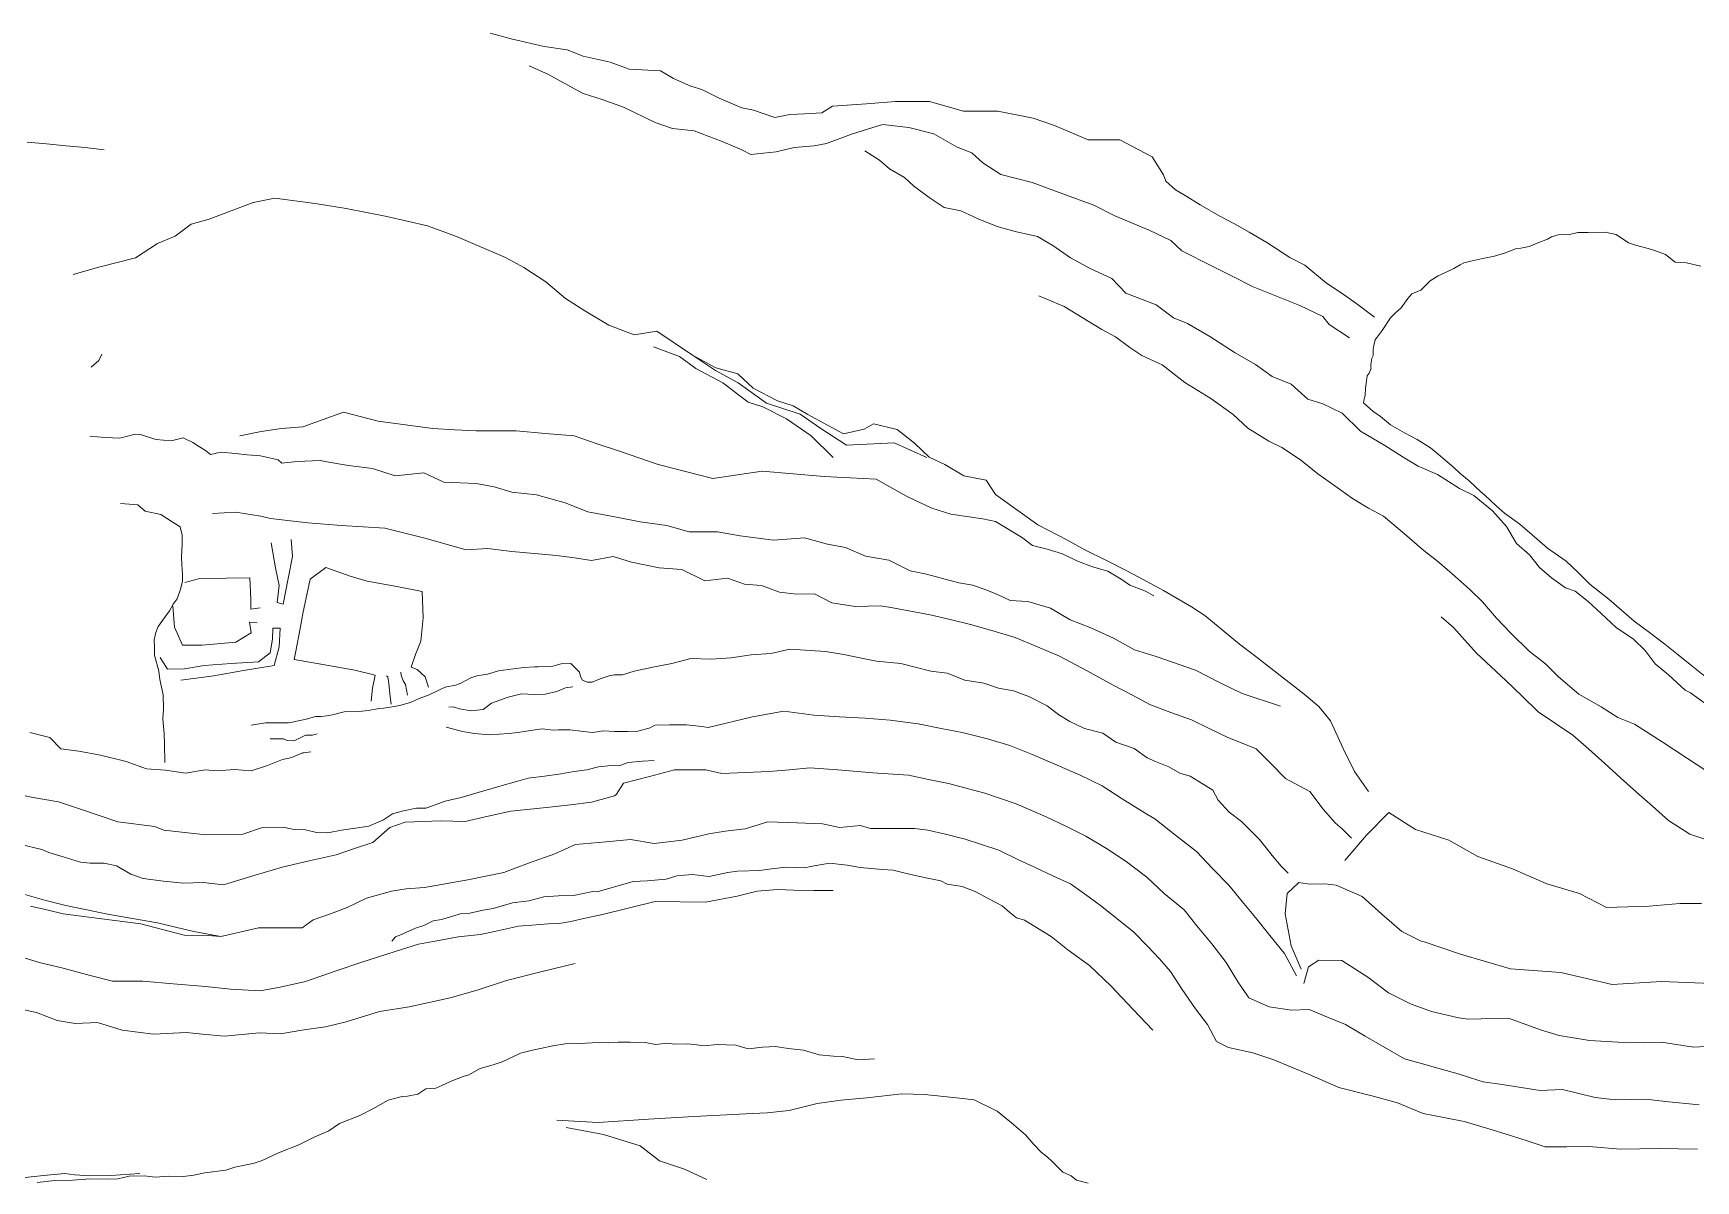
# Model space of a CAD drawing. Extents: x 683321 to 688873, y 7661944 to 7668387.
# Drawn here: x 686147.1 to 686492.7, y 7667443.6 to 7667682.2 of the extents above; entities that cross this region are included whole.
import ezdxf

# ---------------------------------------------------------------- set-up
doc = ezdxf.new("R2010")
doc.units = 0
doc.header["$MEASUREMENT"] = 0
doc.layers.add('01 CRESTA_Line', color=3, linetype='Continuous', lineweight=20)

msp = doc.modelspace()

# ---------------------------------------------------------------- linework, layer by layer
at = {"layer": '01 CRESTA_Line'}
for points in [[(686425.94, 7667623.15, 4221.18), (686422.55, 7667625.73, 4221.06), (686419.61, 7667627.77, 4220.81), (686415.95, 7667630.23, 4220.63), (686411.48, 7667633.97, 4220.64), (686408.32, 7667635.56, 4220.37), (686403.53, 7667638.71, 4219.99), (686399.89, 7667640.82, 4219.85), (686396.83, 7667642.59, 4219.6), (686393.76, 7667644.18, 4219.31), (686389.68, 7667646.51, 4219.05), (686386.61, 7667648.45, 4218.77), (686384.55, 7667649.61, 4218.46), (686382.57, 7667651.43, 4218.15), (686382.08, 7667652.75, 4218.22), (686379.75, 7667656.5, 4220.21), (686373, 7667660, 4219.31), (686366.44, 7667660, 4218.23), (686359.44, 7667663, 4217.83), (686355, 7667664.5, 4217.38), (686347.63, 7667666, 4216.68), (686340.5, 7667666, 4216.22), (686333.44, 7667668, 4215.89), (686326.38, 7667668, 4215.27), (686320.31, 7667667.5, 4215), (686313.25, 7667667, 4215.43), (686311.05, 7667665.63, 4214), (686307.43, 7667665.44, 4213.84), (686304.38, 7667665.31, 4213.63), (686301.31, 7667664.64, 4213.7), (686296.84, 7667666.17, 4213.47), (686294.39, 7667666.69, 4213.47), (686289.71, 7667668.72, 4213.48), (686286.12, 7667670.46, 4214.14), (686283.85, 7667671.16, 4214.41), (686280.22, 7667672.8, 4214.07), (686277.49, 7667674.37, 4213.94), (686271.02, 7667674.74, 4214.01), (686267.03, 7667676.19, 4213.78), (686261.43, 7667677.41, 4214), (686258.13, 7667678.75, 4214.04), (686253.33, 7667679.45, 4213.74), (686246.75, 7667680.99, 4213.75), (686242.08, 7667682.19, 4213.61)], [(686250.22, 7667675.41, 4210.68), (686254.23, 7667673.62, 4210.47), (686258.85, 7667671.03, 4210.42), (686261.45, 7667669.65, 4210.39), (686265.38, 7667668.41, 4210.35), (686269.83, 7667666.79, 4210.26), (686276.37, 7667663.6, 4209.72), (686280.02, 7667662.38, 4209.71), (686284.53, 7667661.88, 4209.87), (686290.35, 7667659.7, 4209.37), (686294.44, 7667657.97, 4208.6), (686296.31, 7667657.01, 4208.24), (686301.56, 7667657.56, 4208.23), (686305.32, 7667658.42, 4207.99), (686309.47, 7667658.76, 4209.26), (686311.99, 7667659.27, 4210.15), (686317.21, 7667661.2, 4211.57), (686323.69, 7667663.19, 4213.12), (686329.16, 7667662.56, 4213.32), (686334.33, 7667661.24, 4213.37), (686339.21, 7667658.53, 4212.82), (686342.22, 7667657.32, 4212.58), (686344.54, 7667655.27, 4211.82), (686348.28, 7667652.84, 4211.05), (686354.74, 7667651.16, 4211.37), (686361.16, 7667648.81, 4211.14), (686367.59, 7667646.45, 4210.99), (686371.97, 7667644.22, 4211.18), (686379.1, 7667641.24, 4212.44), (686383.61, 7667639.06, 4213.05), (686385.86, 7667636.94, 4212.81), (686392.21, 7667633.76, 4213.45), (686396.48, 7667631.61, 4214.03), (686400.74, 7667629.45, 4214.59), (686405.58, 7667627.52, 4214.99), (686410.43, 7667625.6, 4215.25), (686415.21, 7667623.28, 4220.6), (686416.5, 7667621.61, 4220.36), (686420.73, 7667618.88, 4220.5)], [(686161.88, 7667657.95, 4213.89), (686157.91, 7667658.43, 4213.95), (686153.9, 7667658.79, 4213.95), (686149.88, 7667659.18, 4214.03), (686145.84, 7667659.52, 4214.05)], [(686319.97, 7667657.71, 4205.56), (686323.07, 7667655.83, 4205.84), (686325.13, 7667653.98, 4205.58), (686328.26, 7667652.22, 4205.22), (686330.11, 7667650.49, 4204.92), (686333.39, 7667648.02, 4204.31), (686336.45, 7667645.98, 4203.62), (686339.96, 7667645.29, 4203.46), (686343.56, 7667643.61, 4203.67), (686347.53, 7667642.02, 4203.92), (686351.26, 7667640.93, 4204.15), (686355.87, 7667639.94, 4204.43), (686359.06, 7667638.03, 4204.56), (686362.72, 7667635.5, 4204.68), (686366.96, 7667633.17, 4204.99), (686371.32, 7667631.19, 4205.21), (686374.26, 7667628.15, 4205.57), (686380.55, 7667625.7, 4206), (686384.14, 7667623.02, 4206.34), (686387.05, 7667621.81, 4206.53), (686391.71, 7667619.11, 4206.94), (686396.96, 7667615.75, 4207.42), (686401.17, 7667613.31, 4207.81), (686404.67, 7667610.84, 4208.15), (686408.6, 7667609.19, 4208.51), (686412.05, 7667606.08, 4208.85), (686415.23, 7667605.1, 4209.11), (686419.25, 7667603.22, 4209.43), (686423.06, 7667599.44, 4209.75), (686428.09, 7667596.45, 4210.16), (686431.9, 7667594.05, 4210.35), (686434.99, 7667592.18, 4210.47), (686439.03, 7667590.41, 4210.59), (686443.6, 7667587.54, 4210.71), (686446.61, 7667586.06, 4210.71), (686450.49, 7667582.9, 4210.67), (686453.35, 7667579.64, 4210.61), (686455.44, 7667576.11, 4210.53), (686458.17, 7667573.71, 4210.51), (686460.27, 7667571.09, 4210.48), (686462.72, 7667568.92, 4210.5), (686465.64, 7667566.89, 4210.49), (686467.65, 7667566.14, 4210.51), (686470.39, 7667564, 4210.51), (686473.04, 7667561.51, 4210.49), (686476.2, 7667558.64, 4210.6), (686479.81, 7667556.2, 4210.6), (686482.22, 7667553.84, 4210.58), (686484.29, 7667551.08, 4210.54), (686487.06, 7667548.74, 4210.48), (686490.55, 7667545.6, 4210.43), (686491.62, 7667545, 4210.41), (686497.84, 7667540.5, 4210.38)], [(686155.38, 7667632, 4213.04), (686160.44, 7667633.5, 4213.23), (686168.38, 7667635.5, 4213.27), (686172.94, 7667638.5, 4212.5), (686176.63, 7667640, 4212.88), (686179.94, 7667642.5, 4213.04), (686183.69, 7667643.5, 4213.03), (686192.81, 7667647, 4212.6), (686197.33, 7667647.9, 4213.69), (686205.71, 7667646.76, 4213), (686212.14, 7667645.76, 4212.73), (686220.59, 7667644.05, 4212.3), (686229.06, 7667642.14, 4211.72), (686235.12, 7667639.92, 4210.64), (686245.32, 7667635.53, 4209.31), (686249.13, 7667633.5, 4209.12), (686253.69, 7667630.5, 4208.63), (686257.75, 7667627, 4208.6), (686261.81, 7667624.5, 4207.88), (686266.75, 7667621.5, 4207.67), (686272.06, 7667619.5, 4207.18), (686276.75, 7667620.25, 4206.17), (686284.16, 7667615.25, 4205.87), (686289.01, 7667612.59, 4205.01), (686293.59, 7667611.37, 4204.75), (686296.77, 7667608.36, 4204.28), (686301.82, 7667605.74, 4204.19), (686305.09, 7667604.69, 4204.24), (686308.13, 7667602.88, 4204.22), (686312.2, 7667600.66, 4203.78), (686315.58, 7667598.87, 4203.06), (686319.86, 7667599.85, 4202.16), (686321.81, 7667601, 4202.11), (686326.74, 7667599.79, 4201.52), (686330.28, 7667596.94, 4201.25), (686333.38, 7667594.04, 4201.94), (686336.6, 7667592.54, 4201.79), (686340.54, 7667590.13, 4202.15), (686345.19, 7667589.23, 4202.22), (686347.13, 7667586.26, 4201.41), (686352.75, 7667582.27, 4200.95), (686355.93, 7667579.95, 4200.62), (686361.98, 7667576.85, 4199.87), (686365.7, 7667574.77, 4199.62), (686370.21, 7667572.55, 4199.16), (686374.45, 7667570.43, 4198.58), (686376.84, 7667569.17, 4198.61), (686382.1, 7667566.29, 4197.82), (686387.87, 7667562.94, 4196.92), (686390.64, 7667561.11, 4196.3), (686394.69, 7667557.76, 4195.54), (686397.87, 7667555.17, 4195.05), (686401.01, 7667552.76, 4194.54), (686405.07, 7667549.63, 4194.09), (686408.19, 7667547.18, 4193.64), (686411.31, 7667544.76, 4193.03), (686414.39, 7667542.18, 4192.63), (686416.79, 7667539.19, 4192.63), (686419.44, 7667533.44, 4191.5), (686421.78, 7667528.7, 4191.11), (686424.72, 7667524.52, 4190.95)], [(686493.75, 7667633.75, 4220.18), (686490.82, 7667634.42, 4220.18), (686488.41, 7667634.62, 4220.19), (686486.42, 7667636.15, 4220.22), (686483.57, 7667637.23, 4220.32), (686480.17, 7667638.12, 4220.4), (686478.75, 7667638.58, 4220.43), (686476.17, 7667640.33, 4220.48), (686473.89, 7667640.83, 4220.53), (686470.38, 7667640.77, 4220.54), (686468.21, 7667640.78, 4220.51), (686466.5, 7667640.36, 4220.49), (686464.14, 7667640.24, 4220.53), (686462.77, 7667639.83, 4220.55), (686461.91, 7667639.37, 4220.54), (686459.77, 7667638.55, 4220.54), (686458.12, 7667637.84, 4220.54), (686456.38, 7667637.52, 4220.53), (686455.48, 7667637.41, 4220.54), (686452.95, 7667636.48, 4220.57), (686450.92, 7667635.81, 4220.61), (686448.46, 7667635.37, 4220.63), (686446, 7667634.8, 4220.66), (686444.52, 7667634.45, 4220.67), (686443.76, 7667634.04, 4220.69), (686442.43, 7667633.29, 4220.73), (686440.84, 7667632.53, 4220.8), (686439.18, 7667631.76, 4220.9), (686437.48, 7667630.73, 4221), (686436.52, 7667629.74, 4221.01), (686435.56, 7667628.75, 4221.01), (686433.73, 7667627.97, 4220.99), (686432.89, 7667627.03, 4220.97), (686431.5, 7667625.11, 4220.97), (686430.31, 7667624.05, 4220.98), (686429.28, 7667622.98, 4220.98), (686427.55, 7667620.36, 4221.29), (686426.05, 7667618.42, 4219.8), (686425.77, 7667617.24, 4219.5), (686425.69, 7667616.44, 4219.36), (686425.67, 7667615.16, 4219.03), (686425.41, 7667614.62, 4218.6), (686425.26, 7667613.81, 4217.79), (686425.21, 7667613.14, 4217.05), (686425.17, 7667612.85, 4216.65), (686425.24, 7667612.51, 4215.91), (686424.84, 7667611.5, 4214.63), (686424.42, 7667610.96, 4214.1), (686424.27, 7667609.86, 4213.67), (686424.05, 7667608.41, 4213.16), (686423.99, 7667606.84, 4213.56), (686423.79, 7667606.14, 4213.84), (686423.64, 7667605.31, 4213.84), (686425.6, 7667603.6, 4213.96), (686427.22, 7667602.51, 4213.85), (686429.29, 7667600.76, 4213.57), (686432.15, 7667599.09, 4213.48), (686434.78, 7667597.72, 4213.29), (686437.57, 7667595.96, 4213.26), (686439.2, 7667594.66, 4212.56), (686442.44, 7667591.86, 4212.55), (686443.65, 7667590.71, 4212.53), (686445.59, 7667589.14, 4212.53), (686448.04, 7667586.86, 4212.83), (686448.85, 7667586.14, 4212.84), (686451.26, 7667583.94, 4212.77), (686452.99, 7667582.41, 4212.31), (686456.15, 7667580.07, 4212.32), (686459.74, 7667576.96, 4212.8), (686461.9, 7667575.09, 4212.49), (686465.78, 7667572.44, 4211.95), (686468.29, 7667570.02, 4212.5), (686470.79, 7667567.59, 4213.05), (686474.65, 7667564.52, 4212.45), (686477.3, 7667562.23, 4212.57), (686479.95, 7667559.93, 4212.69), (686483.14, 7667557.55, 4212.84), (686486.33, 7667555.16, 4212.99), (686489.1, 7667552.91, 4212.95), (686491.88, 7667550.65, 4212.92), (686495.02, 7667548.14, 4212.96)], [(686356.15, 7667627.58, 4200.19), (686361.41, 7667625.38, 4200.15), (686365.19, 7667623.09, 4200.15), (686369.25, 7667620.56, 4200.11), (686372.07, 7667619.05, 4200.06), (686375.1, 7667616.85, 4200.08), (686377.58, 7667615.21, 4200.12), (686381.79, 7667613.27, 4200.19), (686386.48, 7667609.59, 4200.16), (686391.92, 7667606.22, 4200.11), (686396.56, 7667602.88, 4200.14), (686399.63, 7667600.1, 4200.15), (686403.97, 7667597.38, 4200.2), (686406.7, 7667596.05, 4200.16), (686410.57, 7667593.5, 4200.16), (686414.18, 7667590.58, 4200.18), (686417.71, 7667588.07, 4200.23), (686421.4, 7667585.44, 4200.15), (686424.67, 7667583.4, 4200.1), (686427.79, 7667581.75, 4200.1), (686432.19, 7667578.1, 4200.11), (686435.87, 7667574.9, 4200.1), (686439.44, 7667572.08, 4200.12), (686442.61, 7667569.27, 4200.13), (686445.76, 7667566.51, 4200.11), (686448.37, 7667563.98, 4200.1), (686451.28, 7667560.54, 4200.04), (686454.31, 7667557.41, 4200.02), (686458.07, 7667553.69, 4200.06), (686461.52, 7667551.04, 4200.07), (686464.17, 7667548.34, 4200.06), (686468.42, 7667544.73, 4200.04), (686473.04, 7667542.13, 4200.01), (686476.55, 7667539.9, 4200), (686479.98, 7667538.54, 4200.02), (686485.74, 7667534.82, 4200.08), (686491.02, 7667531.4, 4200.08), (686496.82, 7667527.57, 4200.03)], [(686161.39, 7667615.47, 4201.24), (686160.75, 7667614.14, 4201.27), (686159.17, 7667612.78, 4201.03)], [(686313.44, 7667594, 4203.72), (686308.81, 7667598.5, 4204.31), (686303.69, 7667602, 4204.41), (686298.75, 7667604.5, 4205.24), (686295.75, 7667605.5, 4205), (686290.5, 7667609.5, 4205.82), (686284.88, 7667612.5, 4206.46), (686281.44, 7667615, 4206.35), (686276.06, 7667617, 4206.6)], [(686284.16, 7667615.25, 4205.87), (686288.92, 7667612.06, 4205.69), (686293.66, 7667609.5, 4205.47), (686299.53, 7667605.25, 4204.99), (686306.53, 7667603, 4204.68), (686310.84, 7667600, 4204.36), (686316.19, 7667596.5, 4203.45), (686326.06, 7667597, 4201.88), (686332.88, 7667594, 4202.35)], [(686190.08, 7667598.46, 4186.17), (686194.47, 7667599.34, 4186.2), (686198.69, 7667600, 4186.1), (686203.16, 7667600.34, 4186.11), (686211.59, 7667603.38, 4186.95), (686218.83, 7667601.51, 4187.47), (686224.51, 7667600.74, 4188.07), (686230.18, 7667599.97, 4188.67), (686234.68, 7667599.73, 4188.18), (686239.18, 7667599.49, 4187.68), (686247.48, 7667599.51, 4188.03), (686253.51, 7667598.99, 4188.61), (686259.55, 7667598.47, 4189.89), (686264.36, 7667596.82, 4189.67), (686269.18, 7667595.18, 4189.65), (686277.01, 7667592.53, 4190.86), (686282.69, 7667591.07, 4191.91), (686288.36, 7667589.61, 4193.05), (686293.52, 7667590.36, 4195.46), (686298.68, 7667591.1, 4197.83), (686305.11, 7667590.57, 4199.1), (686311.54, 7667590.04, 4200.99), (686316.94, 7667589.74, 4202.96), (686322.33, 7667589.43, 4202.92), (686328.03, 7667586.27, 4202.35), (686329.04, 7667585.73, 4202.19), (686333.89, 7667583.42, 4201.3), (686337.85, 7667582.17, 4200.54), (686344.55, 7667581.19, 4199.98), (686347.15, 7667580.68, 4199.93), (686352.58, 7667577.4, 4199.82), (686354.81, 7667575.67, 4199.77), (686357.89, 7667574.9, 4199.67), (686361.08, 7667573.9, 4199.57), (686364.08, 7667572.51, 4199.3), (686367.35, 7667571.22, 4199.08), (686370.52, 7667570.31, 4199), (686373.3, 7667568.65, 4198.99), (686375.07, 7667567.42, 4198.98), (686378.34, 7667566.15, 4198.82), (686380.09, 7667565.18, 4198.73)], [(686158.87, 7667598.4, 4191.46), (686162.07, 7667598.13, 4191.44), (686165.11, 7667597.97, 4191.23), (686168.27, 7667598.85, 4191.8), (686169.44, 7667598.75, 4191.73), (686172.58, 7667597.7, 4190.3), (686175.82, 7667597.42, 4189.57), (686178.29, 7667598.08, 4189.27), (686180.31, 7667597.12, 4187.78), (686181.69, 7667596.18, 4186.56), (686182.94, 7667595.43, 4185.39), (686183.95, 7667594.57, 4184.15), (686184.64, 7667594.74, 4184.15), (686185.41, 7667594.93, 4184.17), (686186.18, 7667595.07, 4184.18), (686189.19, 7667594.78, 4184.07), (686191.57, 7667594.49, 4184.16), (686194.39, 7667594.28, 4183.94), (686198.06, 7667593.48, 4184.08), (686198.77, 7667592.81, 4183.99), (686201.98, 7667593.16, 4183.99), (686206.79, 7667593.34, 4183.93), (686208.16, 7667593.08, 4183.92), (686212.67, 7667592.28, 4183.89), (686217.62, 7667591.69, 4183.86), (686222.35, 7667590.18, 4183.79), (686228.29, 7667590.79, 4183.84), (686232.46, 7667588.83, 4183.83), (686239.17, 7667588.57, 4183.89), (686242.94, 7667587.84, 4184.01), (686246.63, 7667586.77, 4184.13), (686251.76, 7667586.17, 4184.33), (686257.69, 7667584.55, 4184.56), (686262.37, 7667582.64, 4184.73), (686267.99, 7667581.61, 4185.05), (686273.3, 7667580.58, 4185.4), (686278.86, 7667579.85, 4185.79), (686283.47, 7667578.53, 4186.17), (686289.39, 7667578.51, 4186.69), (686294.06, 7667577.66, 4187.09), (686301.01, 7667576.77, 4187.64), (686307.44, 7667577.29, 4188), (686312.21, 7667575.95, 4188.28), (686315.99, 7667575.27, 4188.49), (686320.12, 7667573.46, 4188.78), (686324.97, 7667572.63, 4189.06), (686329.38, 7667570.4, 4189.35), (686332.83, 7667569.7, 4189.55), (686336.71, 7667568.67, 4189.79), (686339.51, 7667567.88, 4189.93), (686342.43, 7667567.4, 4189.97), (686345.34, 7667566.38, 4190.06), (686347.59, 7667565.48, 4190.15), (686350.17, 7667564.26, 4190.21), (686353.85, 7667563.99, 4190.28), (686358.57, 7667562.65, 4190.27), (686362.64, 7667560.2, 4190.23), (686366.98, 7667558.56, 4190.12), (686371.71, 7667556.42, 4190.08), (686376.08, 7667553.98, 4190.03), (686380.53, 7667552.58, 4190.23), (686388.73, 7667549.76, 4189.96), (686393.73, 7667547.19, 4190), (686398.44, 7667544.87, 4189.94), (686406.37, 7667542.26, 4190.26)], [(686174.45, 7667530.52, 4171.08), (686174.37, 7667534.44, 4170.88), (686174.3, 7667536.48, 4170.88), (686174.04, 7667539.62, 4170.97), (686174.2, 7667541.63, 4170.93), (686174.09, 7667544.58, 4171.11), (686173.45, 7667547.83, 4172.31), (686173.2, 7667549.51, 4172.29), (686172.31, 7667552.89, 4172.15), (686172.32, 7667554.6, 4171.54), (686172.25, 7667556.07, 4171.66), (686172.63, 7667557.56, 4172.38), (686173.08, 7667558.8, 4172.63), (686174.55, 7667560.82, 4172.45), (686175.45, 7667562.05, 4172.25), (686176.18, 7667563.5, 4172.51), (686177.02, 7667564.58, 4172.31), (686177.75, 7667566.62, 4173.12), (686178.13, 7667568.2, 4173.5), (686178.14, 7667569.72, 4174.08), (686178.03, 7667571.68, 4175.16), (686177.92, 7667573.28, 4176.19), (686178.09, 7667575.92, 4177.83), (686178.06, 7667577.81, 4179.08), (686177.68, 7667579.53, 4180.29), (686176.01, 7667580.58, 4181), (686173.65, 7667582.09, 4180.61), (686170.37, 7667582.84, 4180.84), (686168.89, 7667584.09, 4180.72), (686165.22, 7667584.43, 4180.53)], [(686421.18, 7667514.78, 4180.04), (686419.25, 7667516.72, 4180.1), (686417.77, 7667518.02, 4180.1), (686415.24, 7667520.82, 4180.28), (686412.48, 7667524.51, 4180.43), (686407.46, 7667527.22, 4180.38), (686404.4, 7667530.32, 4180.46), (686401.33, 7667533.41, 4180.44), (686395.29, 7667535.84, 4180.42), (686391.59, 7667537.62, 4180.4), (686387.89, 7667539.4, 4180.38), (686383.63, 7667540.96, 4180.36), (686379.37, 7667542.52, 4180.34), (686375.5, 7667544.58, 4180.02), (686371.62, 7667546.63, 4180.17), (686366.05, 7667549.65, 4179.95), (686360.47, 7667552.67, 4180.14), (686355.86, 7667554.61, 4180.1), (686351.25, 7667556.54, 4180.27), (686346.59, 7667557.9, 4180.33), (686341.93, 7667559.27, 4180.33), (686337.75, 7667560.25, 4180.27), (686333.57, 7667561.23, 4180.29), (686325.81, 7667562.72, 4180.05), (686323.24, 7667563.1, 4180.04), (686317.98, 7667563.01, 4180.1), (686313.12, 7667563.75, 4180.12), (686309.5, 7667565.59, 4180.13), (686305.76, 7667565.57, 4180.11), (686302.25, 7667565.97, 4180.09), (686298.49, 7667567.32, 4180.07), (686294.98, 7667567.6, 4180.08), (686291.41, 7667568.87, 4180.12), (686286.74, 7667568.34, 4180.09), (686281.97, 7667570.67, 4180.08), (686277.25, 7667570.99, 4180.04), (686271.46, 7667572.19, 4179.86), (686267.68, 7667573.36, 4179.7), (686263.14, 7667572.55, 4179.64), (686259.62, 7667573.12, 4179.64), (686255.91, 7667573.6, 4179.63), (686252.07, 7667573.96, 4179.63), (686246.58, 7667574.4, 4179.63), (686241.65, 7667575.04, 4179.63), (686237.11, 7667574.78, 4179.64), (686228.5, 7667577.16, 4179.62), (686220.17, 7667579.29, 4179.62), (686215.67, 7667579.55, 4179.62), (686211.17, 7667579.81, 4179.62), (686204.18, 7667580.39, 4179.68), (686196.45, 7667581.25, 4179.84), (686194.4, 7667581.75, 4179.86), (686189.24, 7667582.58, 4179.95), (686184.41, 7667582.33, 4179.77)], [(686200.73, 7667576.93, 4172.17), (686200.99, 7667573.39, 4172.19), (686200.09, 7667568.81, 4172.3), (686199.07, 7667563.46, 4172.24), (686197.84, 7667563.83, 4172.15), (686198.22, 7667567.36, 4172.1), (686197.5, 7667571.02, 4172.08), (686196.58, 7667576.23, 4172.04)], [(686229.25, 7667546.18, 4170.16), (686228.59, 7667548.36, 4170.25), (686226.94, 7667549.89, 4170.03), (686225.69, 7667550.35, 4169.94), (686226.58, 7667552.97, 4169.93), (686227.69, 7667555.79, 4169.93), (686228.15, 7667560.62, 4170), (686227.99, 7667566.12, 4170.2), (686222.7, 7667567.14, 4170), (686216.56, 7667568.27, 4170.2), (686212.98, 7667569.27, 4170.63), (686207.93, 7667571.07, 4171.67), (686204.65, 7667568.69, 4170.54), (686203.97, 7667565.4, 4170.11), (686203.26, 7667561.88, 4170.05), (686202.58, 7667558.4, 4169.88), (686201.68, 7667553.68, 4170.16), (686201.36, 7667551.94, 4170.18), (686207.31, 7667550.92, 4170.25), (686213.98, 7667549.71, 4170.24), (686218.18, 7667548.7, 4170.19), (686217.62, 7667545.99, 4169.91), (686217.38, 7667543.29, 4170.22)], [(686178.65, 7667567.94, 4170.38), (686181.73, 7667568.77, 4170.4), (686187.25, 7667568.9, 4170.34), (686192.13, 7667568.97, 4170.33), (686192.35, 7667564.48, 4169.95), (686192.34, 7667562.46, 4169.95), (686194.28, 7667562.7, 4169.98)], [(686193.64, 7667559.58, 4170.04), (686192.05, 7667559.7, 4169.93), (686192.39, 7667557.51, 4169.92), (686189.25, 7667555.57, 4170.06), (686182.2, 7667554.97, 4170.27), (686178.17, 7667554.93, 4170.36), (686176.48, 7667558.71, 4170.36), (686176.13, 7667563.04, 4170.4)], [(686439.8, 7667560.82, 4190.83), (686442.33, 7667558.62, 4190.91), (686444.75, 7667555.95, 4190.77), (686447.17, 7667553.29, 4190.64), (686450.22, 7667550.44, 4190.49), (686453.27, 7667547.58, 4190.37), (686456.61, 7667544.34, 4190.24), (686459.95, 7667541.1, 4190.18), (686463.56, 7667538.67, 4190.09), (686467.17, 7667536.25, 4190.07), (686470.48, 7667533.29, 4190.06), (686473.79, 7667530.33, 4190.02), (686477.1, 7667527.36, 4189.96), (686480.41, 7667524.4, 4189.89), (686483.72, 7667521.44, 4189.8), (686487.03, 7667518.48, 4189.74), (686491.49, 7667515.61, 4189.69), (686495.66, 7667514.23, 4189.67)], [(686177.8, 7667547.65, 4172.15), (686184.69, 7667548.55, 4172.08), (686190.83, 7667549.69, 4172.15), (686197.21, 7667550.72, 4172.3), (686198.22, 7667554.6, 4172.32), (686198.44, 7667558.48, 4172.28), (686196.94, 7667558.45, 4172.17), (686196.83, 7667556.19, 4172.21), (686196.39, 7667553.37, 4172.21), (686193.93, 7667551.47, 4172.16), (686188.28, 7667551.12, 4172.03), (686182.67, 7667550.73, 4171.96), (686178.53, 7667550, 4172.06), (686175.02, 7667549.92, 4172.15), (686173.47, 7667552.36, 4172.11)], [(686408.01, 7667507.52, 4170.1), (686406.53, 7667508.97, 4170.1), (686404.64, 7667511.23, 4170.11), (686403.42, 7667512.81, 4170.12), (686402.02, 7667514.55, 4170.16), (686399.81, 7667516.77, 4170.2), (686398.31, 7667518.28, 4170.23), (686395.73, 7667520.22, 4170.24), (686393.42, 7667522.74, 4170.24), (686392.34, 7667524.77, 4170.27), (686389.44, 7667526.58, 4170.3), (686387.63, 7667527.71, 4170.33), (686385.46, 7667528.33, 4170.33), (686383.2, 7667529.61, 4170.32), (686380.4, 7667530.74, 4170.33), (686378.66, 7667531.48, 4170.31), (686375.98, 7667533.45, 4170.27), (686372.19, 7667534.78, 4170.24), (686369.47, 7667536.61, 4170.27), (686365.68, 7667537.61, 4170.25), (686362.62, 7667539.06, 4170.3), (686360.35, 7667540.43, 4170.29), (686357.91, 7667542.35, 4170.2), (686354.1, 7667544.24, 4170.16), (686350.92, 7667545.41, 4170.18), (686347.79, 7667545.97, 4170.19), (686344.72, 7667547.01, 4170.18), (686340.81, 7667547.68, 4170.23), (686337.09, 7667549.1, 4170.24), (686333.71, 7667549.55, 4170.25), (686330.48, 7667550.36, 4170.27), (686327.47, 7667551.14, 4170.24), (686322.39, 7667551.63, 4170.29), (686318.98, 7667552.32, 4170.3), (686315.6, 7667552.98, 4170.36), (686311.78, 7667553.63, 4170.44), (686304.39, 7667554.13, 4170.52), (686300.45, 7667553.22, 4170.51), (686296.33, 7667552.95, 4170.51), (686292.22, 7667552.32, 4170.43), (686288.01, 7667552.06, 4170.43), (686283.79, 7667552.14, 4170.42), (686279.86, 7667551.12, 4170.35), (686275.93, 7667550.4, 4170.3), (686272.01, 7667549.51, 4170.24), (686269.64, 7667548.79, 4170.06), (686267.85, 7667548.79, 4170.18), (686266.86, 7667548.55, 4170.14), (686264.98, 7667547.91, 4170.2), (686263.28, 7667547.28, 4170.16), (686262.3, 7667547.24, 4170.08), (686261.32, 7667547.63, 4170.05), (686260.85, 7667548.44, 4170.08), (686260.64, 7667549.35, 4170.13), (686258.85, 7667551.1, 4170.17), (686256.88, 7667551.08, 4170.13), (686255.1, 7667550.59, 4170.11), (686252.06, 7667550.41, 4170.41), (686251.42, 7667550.44, 4170.23), (686249.08, 7667550.31, 4170.01), (686246.94, 7667550, 4170.06), (686244.85, 7667549.71, 4169.97), (686243.83, 7667549.58, 4169.93), (686241.54, 7667548.91, 4170.1), (686239.3, 7667548.55, 4169.91), (686238.11, 7667548.14, 4170.03), (686235.97, 7667547.07, 4170.04), (686234.92, 7667546.62, 4169.96), (686232.77, 7667546.18, 4169.84), (686231.6, 7667545.62, 4169.84), (686229.39, 7667544.64, 4169.87), (686227.32, 7667543.86, 4169.89), (686225.51, 7667543.03, 4169.88), (686223.27, 7667542.36, 4169.92), (686222.11, 7667542.2, 4169.98), (686219.99, 7667541.83, 4169.94), (686218.95, 7667541.8, 4170.04), (686216.81, 7667541.35, 4170.09), (686214.8, 7667541.17, 4170.14), (686211.72, 7667541.11, 4170.26), (686209.34, 7667540.45, 4170.31), (686208.18, 7667540.25, 4170.19), (686206.98, 7667540.1, 4170.22), (686205.78, 7667540.11, 4170.28), (686203.62, 7667539.48, 4170.2), (686202.49, 7667539.26, 4170.21), (686201.3, 7667539, 4170.18), (686200.19, 7667538.82, 4170.12), (686198.96, 7667538.79, 4170.03), (686196.62, 7667538.79, 4169.99), (686195.42, 7667538.78, 4169.97), (686192.41, 7667538.32, 4169.66)], [(686221.55, 7667542.68, 4168.32), (686221.22, 7667544.8, 4168.42), (686221.04, 7667546.95, 4168.61), (686220.8, 7667548.36, 4168.68), (686220.52, 7667548.58, 4168.57)], [(686224.9, 7667544.53, 4168.3), (686224.5, 7667546.74, 4168.5), (686224.03, 7667547.53, 4168.59), (686223.61, 7667548.72, 4168.75), (686223.51, 7667549.35, 4168.55)], [(686259.3, 7667546.3, 4167.84), (686257.73, 7667546.07, 4167.58), (686255.94, 7667545.31, 4167.8), (686253.52, 7667544.74, 4167.7), (686251.26, 7667544.65, 4168.02), (686248.64, 7667544.81, 4167.74), (686245.86, 7667544.14, 4167.25), (686242.41, 7667542.86, 4166.98), (686240.68, 7667541.56, 4166.82), (686238.13, 7667541.28, 4166.99), (686235.72, 7667541.71, 4167.43), (686234.41, 7667542.1, 4167.76), (686233.49, 7667542.04, 4167.97)], [(686409.75, 7667486.18, 4160.3), (686407.24, 7667490.79, 4160.21), (686404.21, 7667494.54, 4160.17), (686401.19, 7667498.28, 4160.18), (686398.42, 7667501.67, 4160.1), (686395.65, 7667505.05, 4160.11), (686392.28, 7667508.52, 4160.13), (686388.91, 7667512, 4160.23), (686384.59, 7667515.41, 4160.27), (686380.28, 7667518.81, 4160.31), (686378.58, 7667519.82, 4160.29), (686373.48, 7667523, 4160.3), (686369.32, 7667525.68, 4160.31), (686364.73, 7667527.94, 4160.36), (686360.47, 7667529.8, 4160.32), (686354.67, 7667532.28, 4160.35), (686350.14, 7667534.09, 4160.39), (686345.52, 7667535.43, 4160.4), (686340.25, 7667536.8, 4160.45), (686335.85, 7667537.64, 4160.48), (686331.06, 7667538.59, 4160.46), (686325.26, 7667539.32, 4160.44), (686320.05, 7667539.76, 4160.4), (686314.73, 7667540.05, 4160.44), (686309.39, 7667540.38, 4160.51), (686303.18, 7667541.21, 4160.53), (686296.66, 7667540.01, 4160.41), (686287.41, 7667537.82, 4160.41), (686286.1, 7667538.05, 4160.4), (686282.93, 7667538.35, 4160.49), (686279.39, 7667538.4, 4160.54), (686276.34, 7667538.3, 4160.42), (686275.33, 7667537.77, 4160.38), (686272.83, 7667537.04, 4160.33), (686270.62, 7667536.96, 4160.26), (686267.94, 7667536.97, 4160.26), (686265.67, 7667537.12, 4160.36), (686263.35, 7667536.81, 4160.39), (686260.95, 7667537.06, 4160.56), (686258.66, 7667537.36, 4160.68), (686256.34, 7667537.31, 4160.92), (686255.2, 7667537.29, 4161.01), (686252.89, 7667537.52, 4161.52), (686250.98, 7667537.24, 4161.58), (686247.87, 7667536.79, 4162.02), (686245.96, 7667536.58, 4162.36), (686241.98, 7667536.28, 4162.95), (686238.87, 7667536.56, 4163.55), (686236.33, 7667537.02, 4164.08), (686232.94, 7667537.88, 4164.94)], [(686204.81, 7667532.76, 4166.7), (686203.42, 7667532.57, 4167.23), (686203.07, 7667532.53, 4167.35), (686200.89, 7667531.58, 4167.73), (686198.92, 7667531.19, 4168.26), (686195.79, 7667529.9, 4169.08), (686192.41, 7667528.79, 4169.39), (686188.98, 7667529.12, 4170.7), (686185.43, 7667528.82, 4170.85), (686182.84, 7667529.02, 4170.76), (686178.74, 7667528.3, 4170.12), (686174.64, 7667528.96, 4170.09), (686170.64, 7667529.2, 4170.09), (686166.4, 7667530.78, 4170.1), (686161.12, 7667532.09, 4170.18), (686156.62, 7667532.92, 4170.28), (686152.88, 7667533.4, 4170.3), (686150.57, 7667535.72, 4170.3), (686146.41, 7667536.76, 4170.37)], [(686206.13, 7667536.53, 4168.45), (686205.16, 7667536.22, 4168.61), (686203.69, 7667536.2, 4168.73), (686201.38, 7667535.04, 4168.93), (686199.9, 7667535.1, 4169.19), (686199.13, 7667535.46, 4169.14), (686196.39, 7667535.43, 4169.07)], [(686139, 7667524.94, 4160.14), (686147.13, 7667523.26, 4160.2), (686152.37, 7667522.36, 4160.22), (686157.13, 7667520.8, 4160.19), (686164.67, 7667518.22, 4160.01), (686172.36, 7667517.21, 4159.85), (686174.26, 7667516.46, 4159.81), (686182.97, 7667515.52, 4159.72), (686190.7, 7667515.62, 4159.74), (686194.78, 7667517.02, 4159.83), (686198.97, 7667517.1, 4157.92), (686201.36, 7667516.59, 4156.73), (686203.72, 7667516.51, 4155.66), (686205.97, 7667515.99, 4155.12), (686208.37, 7667515.93, 4154.31), (686211.21, 7667516.44, 4153.99), (686214.09, 7667516.92, 4153.61), (686216.85, 7667517.32, 4153.23), (686219.91, 7667518.63, 4153.14), (686221.79, 7667519.85, 4153.47), (686224.07, 7667520.47, 4153.25), (686226.8, 7667521.05, 4153.14), (686228.74, 7667521.06, 4153.09), (686230.1, 7667521.55, 4152.88), (686232.77, 7667522.53, 4152.86), (686236.04, 7667523.25, 4152.91), (686239.1, 7667524.19, 4152.88), (686244.62, 7667525.73, 4152.61), (686247.58, 7667526.59, 4152.38), (686250.01, 7667527.28, 4152.3), (686253.43, 7667527.71, 4152.21), (686256.38, 7667528.1, 4152.2), (686259.57, 7667528.7, 4151.99), (686262.18, 7667529, 4151.97), (686264.6, 7667529.67, 4152.13), (686266.57, 7667529.83, 4151.89), (686269.05, 7667529.89, 4151.6), (686270.76, 7667530.55, 4151.37), (686273.77, 7667530.81, 4151.01), (686276.19, 7667530.93, 4150.71)], [(686493.41, 7667459.33, 4150.13), (686486.46, 7667460.07, 4150.23), (686482.37, 7667460.51, 4150.24), (686475.96, 7667460.4, 4150.17), (686471.78, 7667460.85, 4150.14), (686465.03, 7667462.51, 4150.12), (686460.37, 7667462.35, 4150.05), (686456.41, 7667462.95, 4150.01), (686452.46, 7667463.55, 4150.05), (686448.51, 7667464.15, 4150.04), (686445.92, 7667464.98, 4150.03), (686443.32, 7667465.81, 4150), (686439.61, 7667466.85, 4149.97), (686435.9, 7667467.89, 4149.95), (686432.19, 7667468.93, 4149.94), (686428.1, 7667471.3, 4149.92), (686424.01, 7667473.66, 4149.92), (686419.92, 7667476.03, 4150.02), (686416.15, 7667477.59, 4150.35), (686412.38, 7667479.15, 4152.03), (686408.7, 7667479.04, 4152.83), (686404.02, 7667479.73, 4150.41), (686399.82, 7667481.6, 4150.26), (686398.39, 7667483.76, 4150.23), (686397.68, 7667484.73, 4150.22), (686395.08, 7667488.92, 4150.17), (686392.15, 7667492.84, 4150.19), (686389.04, 7667496.56, 4150.24), (686386.34, 7667499.93, 4150.31), (686382.21, 7667503.32, 4150.35), (686378.6, 7667506.67, 4150.36), (686374.33, 7667509.97, 4150.32), (686370.21, 7667512.68, 4150.23), (686365.96, 7667515.23, 4150.17), (686361.8, 7667517.33, 4150.12), (686357.7, 7667519.24, 4150.16), (686351.42, 7667521.97, 4150.19), (686344.91, 7667524.16, 4150.23), (686337.37, 7667526.14, 4150.24), (686333.21, 7667527.02, 4150.22), (686329.05, 7667527.89, 4150.26), (686321.65, 7667528.42, 4150.3), (686314.4, 7667529, 4150.35), (686308.54, 7667529.42, 4150.38), (686304.33, 7667529.03, 4150.46), (686300.11, 7667528.64, 4150.49), (686295.18, 7667528.44, 4150.41), (686290.24, 7667528.24, 4150.48), (686286.91, 7667529.02, 4150.57), (686280.44, 7667529.05, 4150.62), (686275.22, 7667527.61, 4150.7), (686269.83, 7667526.26, 4150.54), (686268.39, 7667523.99, 4150.48), (686267.96, 7667523.59, 4150.42), (686263.19, 7667522.26, 4150.44), (686258.83, 7667521.77, 4150.46), (686254.47, 7667521.27, 4150.38), (686250.45, 7667520.84, 4150.23), (686246.42, 7667520.41, 4150.26), (686241.67, 7667519.35, 4150.21), (686236.92, 7667518.3, 4150.2), (686231.88, 7667518.43, 4151.14), (686224.46, 7667518.12, 4151.48), (686221.24, 7667517.04, 4151.98), (686217.73, 7667513.92, 4151.26), (686213.91, 7667512.64, 4151.33), (686210.09, 7667511.35, 4151.41), (686204.46, 7667510.06, 4151.14), (686198.84, 7667508.77, 4150.88), (686193.22, 7667507.09, 4150.46), (686187.6, 7667505.41, 4150.04), (686186.68, 7667505.13, 4150.04), (686182.45, 7667505.6, 4150.08), (686178.34, 7667505.47, 4150.2), (686174.21, 7667505.84, 4150.2), (686169.98, 7667506.45, 4150.24), (686167.37, 7667507.29, 4150.3), (686164.44, 7667509.02, 4150.41), (686161.85, 7667509.59, 4150.5), (686158.94, 7667509.6, 4150.42), (686156.97, 7667509.81, 4150.36), (686153.34, 7667510.93, 4150.3), (686150.34, 7667511.84, 4150.25), (686148.89, 7667512.47, 4150.24), (686144.24, 7667513.55, 4150.28)], [(686419.79, 7667510.19, 4177.87), (686424.25, 7667515.44, 4183.77), (686428.89, 7667520.14, 4189.61), (686434.47, 7667516.64, 4186.79), (686441.37, 7667514.42, 4185.96), (686447.42, 7667511.02, 4185.26), (686454.64, 7667508.4, 4184.55), (686461.78, 7667505.33, 4183.75), (686468.56, 7667503.27, 4183.15), (686474.2, 7667500.39, 4182.49), (686483.04, 7667500.69, 4181.96), (686489.41, 7667501.22, 4181.26), (686493.95, 7667501.21, 4181.14)], [(686493.07, 7667450.13, 4140.56), (686489.11, 7667450.19, 4140.45), (686485.15, 7667450.24, 4140.38), (686481.13, 7667450.19, 4140.35), (686477.11, 7667450.14, 4140.3), (686470.47, 7667450.66, 4140.23), (686465.94, 7667450.65, 4140.22), (686461.4, 7667450.65, 4140.25), (686457.91, 7667451.79, 4140.25), (686454.41, 7667452.93, 4140.28), (686449.5, 7667454.42, 4140.29), (686444.58, 7667455.92, 4140.27), (686440.32, 7667456.75, 4140.23), (686436.05, 7667457.58, 4140.15), (686430.73, 7667459.75, 4140.21), (686425.68, 7667461.13, 4139.77), (686418.5, 7667462.99, 4139.92), (686412.39, 7667465.68, 4140.07), (686405, 7667468.71, 4140.25), (686400.68, 7667470.14, 4140.22), (686395.61, 7667471.29, 4141.4), (686393.12, 7667472.55, 4140.14), (686391.22, 7667476.03, 4140.13), (686388.74, 7667479.33, 4140.08), (686385.94, 7667483.35, 4140.06), (686383.56, 7667487.05, 4140.15), (686381.27, 7667489.71, 4140.26), (686378.85, 7667492.29, 4140.39), (686375.86, 7667495.34, 4140.44), (686372.42, 7667498.01, 4140.43), (686369.27, 7667500.58, 4140.39), (686366.6, 7667502.51, 4140.38), (686362.71, 7667505.28, 4140.37), (686359.22, 7667506.87, 4140.28), (686355.1, 7667508.87, 4140.21), (686352.07, 7667510.22, 4140.2), (686347.87, 7667512.29, 4140.17), (686344.25, 7667513.5, 4140.12), (686340.82, 7667514.6, 4140.07), (686336.79, 7667515.65, 4140), (686333.09, 7667516.47, 4140), (686330.31, 7667516.8, 4140), (686326.7, 7667516.84, 4140.02), (686321.19, 7667516.82, 4140.09), (686319.07, 7667517.47, 4140.08), (686314.71, 7667517.04, 4140.02), (686311.18, 7667517.78, 4140.1), (686305.92, 7667517.99, 4140.16), (686299.81, 7667518.17, 4140.25), (686295.12, 7667516.76, 4140.29), (686290.92, 7667516.29, 4140.2), (686287.58, 7667515.72, 4140.23), (686282.02, 7667514.42, 4140.18), (686276.18, 7667513.68, 4140.26), (686271.27, 7667514.5, 4140.46), (686266.24, 7667514.06, 4140.44), (686259.87, 7667513.47, 4140.44), (686255.52, 7667511.54, 4140.27), (686250.07, 7667509.64, 4140.19), (686244.91, 7667507.7, 4140.2), (686237.44, 7667506.11, 4140.3), (686228.43, 7667504.54, 4140.78), (686224.64, 7667504.29, 4140.79), (686221.56, 7667503.77, 4140.79), (686216.42, 7667502.35, 4140.8), (686212.35, 7667500.38, 4140.81), (686208.91, 7667499.1, 4140.82), (686205.34, 7667497.85, 4140.82), (686203.01, 7667496.19, 4140.9), (686198.47, 7667496.16, 4140.8), (686193.94, 7667496.14, 4140.7), (686190.04, 7667495.24, 4140.62), (686186.13, 7667494.35, 4140.53), (686183.5, 7667494.55, 4140.23), (686178.51, 7667494.62, 4139.43), (686173.98, 7667495.79, 4139.48), (686169.45, 7667496.97, 4139.72), (686164.08, 7667497.66, 4139.55), (686158.7, 7667498.35, 4139.2), (686153.33, 7667499.04, 4138.73), (686149.93, 7667499.87, 4138.87), (686146.53, 7667500.69, 4139.07)], [(686221.65, 7667493.42, 4131.01), (686222.41, 7667494.26, 4131.03), (686223.35, 7667494.63, 4131.02), (686226.56, 7667496.08, 4130.84), (686228.31, 7667496.67, 4130.79), (686230.28, 7667497.61, 4130.82), (686231.96, 7667497.91, 4130.73), (686234.36, 7667498.56, 4130.63), (686235.89, 7667499.07, 4130.58), (686237.86, 7667499.22, 4130.55), (686240.63, 7667499.8, 4130.55), (686242.74, 7667500.17, 4130.54), (686246.76, 7667501.34, 4131.04), (686250.11, 7667501.74, 4130.84), (686253.24, 7667502.61, 4130.98), (686256.31, 7667502.82, 4130.35), (686259.43, 7667502.9, 4130.19), (686263.41, 7667503.72, 4130.12), (686264.33, 7667503.66, 4130.1), (686271.81, 7667505.81, 4130.85), (686274.77, 7667505.91, 4130.83), (686278.7, 7667506.25, 4130.88), (686280.9, 7667506.96, 4131.41), (686284.09, 7667507.25, 4130.86), (686287.62, 7667506.84, 4130.13), (686291.5, 7667507.68, 4130.17), (686293.53, 7667507.93, 4130.17), (686298.14, 7667508.09, 4130.15), (686300.07, 7667508.33, 4130.18), (686303.48, 7667508.75, 4130.24), (686307.54, 7667508.64, 4130.25), (686308.7, 7667508.89, 4130.25), (686312.67, 7667509.63, 4130.62), (686316.29, 7667509.17, 4130.61), (686319.02, 7667508.72, 4130.64), (686321.35, 7667508.48, 4130.65), (686323.59, 7667508.31, 4130.58), (686325.85, 7667508.12, 4130.52), (686328.94, 7667507.39, 4130.42), (686333.02, 7667506.52, 4130.4), (686335.79, 7667505.91, 4130.37), (686337.12, 7667505.21, 4130.38), (686340.19, 7667504.78, 4130.43), (686342.94, 7667503.7, 4130.42), (686345.79, 7667502.16, 4130.41), (686348.52, 7667500.76, 4130.36), (686350.12, 7667499.34, 4130.3), (686351.51, 7667498.22, 4130.26), (686353.15, 7667497.76, 4130.23), (686358.71, 7667494.39, 4130.23), (686362.17, 7667491.56, 4130.05), (686366.67, 7667488.35, 4129.96), (686371.19, 7667484.06, 4129.88), (686375.7, 7667479.22, 4129.86), (686379.88, 7667474.87, 4129.98)], [(686138.1, 7667504.61, 4140.56), (686142.97, 7667503.77, 4140.33), (686146.36, 7667502.8, 4140.39), (686149.76, 7667501.84, 4140.68), (686153.92, 7667500.81, 4140.49), (686158.24, 7667499.92, 4140.4), (686162.56, 7667499.03, 4140.41), (686167.74, 7667498.12, 4140.37), (686172.93, 7667497.21, 4140.25), (686176.72, 7667496.29, 4140.32), (686180.51, 7667495.37, 4140.4), (686186.13, 7667494.35, 4140.53)], [(686410.67, 7667487.54, 4161.4), (686408.65, 7667492.45, 4162.35), (686407.38, 7667499.07, 4163.29), (686407.78, 7667503.33, 4164.24), (686410.18, 7667505.57, 4170.13), (686412.46, 7667505.27, 4170.15), (686415.59, 7667505.34, 4170.3), (686417.99, 7667505.03, 4170.41), (686423.37, 7667502.65, 4170.7), (686427.49, 7667499.01, 4170.55), (686431.61, 7667495.38, 4170.48), (686435.67, 7667493.4, 4170.47), (686436.25, 7667493.23, 4170.47), (686443.84, 7667490.69, 4170.36), (686454.18, 7667487.62, 4170.37), (686464.67, 7667486.9, 4170.16), (686475.38, 7667484.38, 4170.08), (686485.6, 7667485.03, 4169.96), (686496.03, 7667484.55, 4170.09)], [(686143.86, 7667490.34, 4130.44), (686148.62, 7667488.89, 4130.51), (686153.04, 7667487.84, 4130.44), (686158.92, 7667486.28, 4130.48), (686163.61, 7667485.05, 4130.62), (686169.87, 7667485.05, 4130.81), (686176.21, 7667484.54, 4131.01), (686182.95, 7667483.94, 4131.44), (686188.09, 7667483.38, 4131.47), (686194.3, 7667483.09, 4131.53), (686198.44, 7667483.84, 4131.61), (686203.69, 7667484.97, 4131.59), (686210.29, 7667487.29, 4131.27), (686215.19, 7667488.94, 4130.91), (686222.33, 7667491.22, 4130.29), (686227.19, 7667492.79, 4129.98), (686231.01, 7667493.48, 4129.74), (686235.46, 7667494.27, 4129.43), (686240.1, 7667494.77, 4129.13), (686243, 7667495.39, 4128.96), (686247.96, 7667496.53, 4128.68), (686251.69, 7667496.79, 4128.45), (686254.15, 7667496.97, 4128.29), (686256.44, 7667497.09, 4128.12), (686258.89, 7667497.46, 4127.91), (686261.86, 7667498.14, 4127.65), (686265.42, 7667498.9, 4127.32), (686276.37, 7667501.62, 4126.82), (686286.87, 7667501.53, 4125.44), (686293.47, 7667502.76, 4125.33), (686297.64, 7667503.81, 4125.37), (686301.83, 7667504.13, 4124.83), (686305.13, 7667503.97, 4123.84), (686309.3, 7667503.92, 4123.75), (686313.41, 7667503.93, 4124.05)], [(686259.76, 7667488.76, 4119.83), (686252.63, 7667486.98, 4119.74), (686245.5, 7667485.19, 4119.83), (686239.43, 7667483.19, 4119.97), (686233.82, 7667481.6, 4120.04), (686229.72, 7667480.69, 4120.11), (686225.28, 7667479.73, 4120.23), (686219.12, 7667478.75, 4120.33), (686212.18, 7667476.61, 4120.32), (686207.88, 7667475.56, 4120.37), (686202.95, 7667474.88, 4120.41), (686198.52, 7667474.15, 4120.41), (686194.12, 7667474.32, 4120.46), (686186.81, 7667473.65, 4120.45), (686182.32, 7667474.02, 4120.47), (686178.92, 7667474.39, 4120.47), (686172.09, 7667474.06, 4120.42), (686165.62, 7667474.9, 4120.4), (686160.5, 7667476.44, 4120.46), (686155.83, 7667476.25, 4120.43), (686152.07, 7667476.88, 4120.32), (686147.81, 7667478.53, 4120.33), (686141.97, 7667479.8, 4120.21)], [(686500.81, 7667471.81, 4160.08), (686492.24, 7667471.33, 4160.07), (686485.61, 7667472.35, 4160.05), (686478.93, 7667472.22, 4160.01), (686470.65, 7667472.75, 4159.97), (686464.34, 7667473.74, 4159.99), (686460.43, 7667474.92, 4160), (686453.83, 7667477.38, 4160.13), (686445.25, 7667477.19, 4160.1), (686443.12, 7667477.54, 4160.08), (686437.79, 7667478.75, 4160.09), (686433.39, 7667480.38, 4160.11), (686428.86, 7667482.62, 4160.28), (686424.53, 7667485.93, 4160.39), (686419.15, 7667489.4, 4160.73), (686414.36, 7667489.45, 4160.83), (686412.23, 7667488.04, 4161.01), (686411.25, 7667484.59, 4156.28)], [(686322.01, 7667468.94, 4123.27), (686318.63, 7667468.74, 4123.76), (686315.35, 7667469.41, 4123.85), (686313.45, 7667469.45, 4123.58), (686310.48, 7667469.73, 4123.49), (686307.23, 7667470.69, 4123), (686304.03, 7667471.07, 4122.76), (686301.43, 7667471.5, 4122.39), (686298.76, 7667471.31, 4122.33), (686295.75, 7667470.98, 4121.76), (686293.18, 7667471.74, 4121.56), (686289.32, 7667471.88, 4121.04), (686286.56, 7667471.62, 4120.89), (686285.09, 7667471.81, 4120.82), (686283.16, 7667472.01, 4120.55), (686280.47, 7667471.99, 4120.69), (686278.93, 7667472.18, 4120.76), (686276.48, 7667471.88, 4120.31), (686274.29, 7667472.28, 4120.13), (686271.22, 7667472.38, 4119.63), (686268.7, 7667472.41, 4119.61), (686266.75, 7667472.23, 4119.45), (686264.76, 7667472.34, 4119.19), (686260.44, 7667472.14, 4119.1), (686257.7, 7667472.01, 4118.67), (686255.14, 7667471.65, 4118.48), (686252.54, 7667471.07, 4118.33), (686250.89, 7667470.73, 4118.05), (686248.42, 7667470.08, 4118.3), (686246.84, 7667469.34, 4118.15), (686244.62, 7667468.29, 4117.82), (686242.74, 7667467.66, 4117.73), (686240.02, 7667466.9, 4117.57), (686237.64, 7667465.56, 4117.52), (686236.46, 7667465.23, 4117.49), (686233.96, 7667464.27, 4117.01), (686232.03, 7667463.35, 4116.95), (686230.82, 7667462.81, 4116.53), (686228.71, 7667462.66, 4116.77), (686227.08, 7667461.59, 4116.59), (686224.93, 7667461.18, 4116.6), (686223.84, 7667461.1, 4116.14), (686220.87, 7667460.34, 4115.63), (686217.71, 7667458.52, 4115.47), (686215.02, 7667457.14, 4115.26), (686210.78, 7667455.44, 4114.75), (686208.55, 7667453.96, 4114.96), (686205.52, 7667452.6, 4114.2), (686202.31, 7667451.05, 4114.58), (686198.1, 7667449.34, 4114.22), (686194.69, 7667447.77, 4113.98), (686193.04, 7667447.19, 4114.04), (686190.77, 7667446.77, 4113.84), (686189.03, 7667446.42, 4113.49), (686187.18, 7667445.78, 4113.24), (686182.79, 7667445.2, 4112.73), (686180.49, 7667444.75, 4112.28), (686178.28, 7667444.43, 4112.15), (686175.33, 7667444.51, 4111.95), (686172.46, 7667444.33, 4111.43), (686170.24, 7667444.61, 4111.5), (686167.04, 7667444.54, 4110.77), (686164.69, 7667443.98, 4110.59), (686162.79, 7667443.9, 4110.65), (686158.92, 7667443.93, 4110.24), (686155.3, 7667443.67, 4109.7), (686151.62, 7667443.61, 4109.18), (686147.94, 7667443.17, 4108.75)], [(686327.71, 7667461.65, 4125.24), (686320.41, 7667460.81, 4124.62), (686315, 7667460.3, 4124.12), (686310.08, 7667459.63, 4123.59), (686304.26, 7667458.17, 4123.08), (686299.71, 7667457.71, 4122.59), (686296.61, 7667457.57, 4122), (686284.42, 7667456.93, 4120.12), (686275.02, 7667456.35, 4119.21), (686264.53, 7667455.67, 4118.12), (686255.98, 7667456.13, 4115.79)], [(686366.43, 7667443.08, 4128.5), (686364.01, 7667443.69, 4129.06), (686362.91, 7667444.56, 4129.22), (686361.13, 7667445.38, 4129.24), (686358.95, 7667447.58, 4129.02), (686357.91, 7667448.57, 4128.83), (686356.68, 7667449.53, 4128.69), (686355.15, 7667451.07, 4128.24), (686353.4, 7667453.14, 4128.89), (686350.46, 7667455.58, 4128.4), (686347.52, 7667458.03, 4127.91), (686342.71, 7667460.4, 4127.06), (686338.42, 7667460.91, 4126.52), (686332.4, 7667461.5, 4125.81), (686327.71, 7667461.65, 4125.24)], [(686287.11, 7667443.84, 4112.4), (686282.5, 7667445.95, 4111.63), (686277.32, 7667447.73, 4110.97), (686273.25, 7667450.82, 4110.16), (686265.68, 7667453.19, 4110.66), (686257.93, 7667454.61, 4111)], [(686138.56, 7667442.66, 4107.6), (686143.05, 7667443.7, 4108.23), (686146.09, 7667444.34, 4108.72), (686149.22, 7667444.69, 4109.13), (686153.65, 7667445.07, 4109.52), (686155.78, 7667444.82, 4109.9), (686158.9, 7667444.6, 4110.33), (686163.23, 7667444.68, 4110.85), (686169.29, 7667445.08, 4111.29)]]:
    msp.add_polyline3d(points, dxfattribs=at)

doc.saveas('drawing.dxf')
